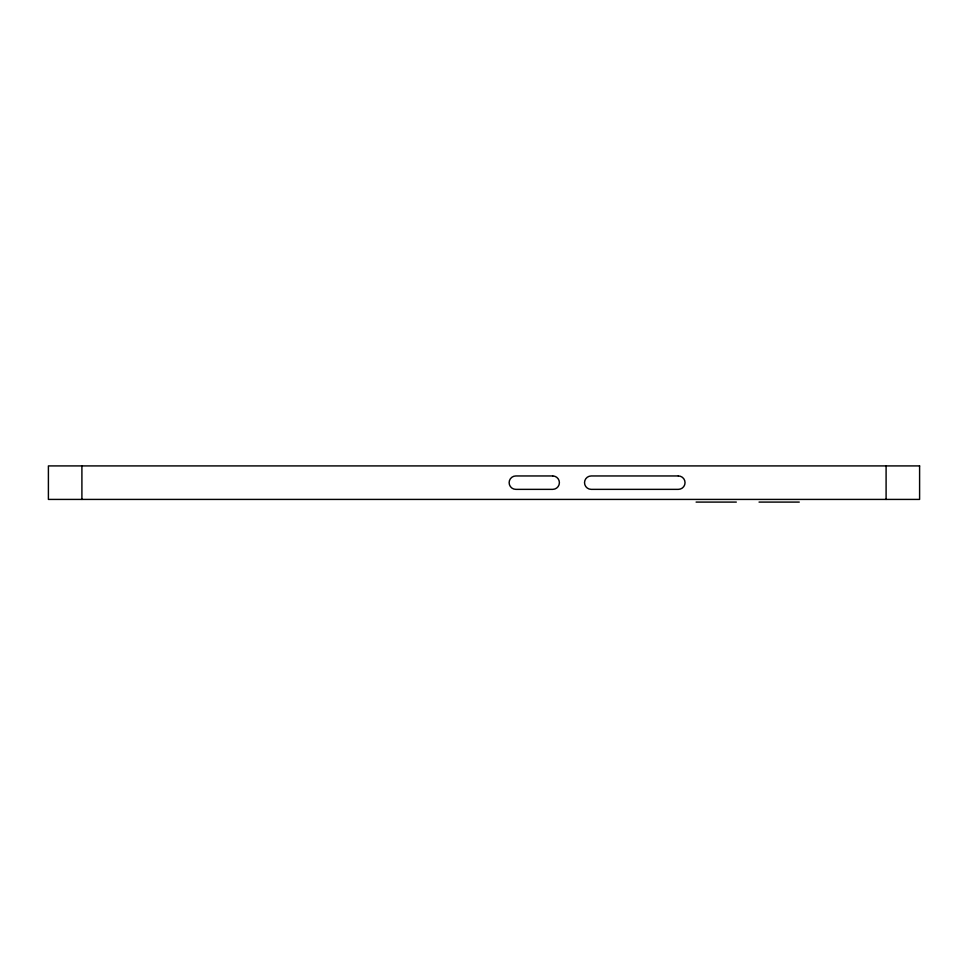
<?xml version="1.0" encoding="UTF-8"?>
<svg xmlns="http://www.w3.org/2000/svg" width="968" height="968" viewBox="0 0 968 968"><rect width="100%" height="100%" fill="white"/><g stroke="black" fill="none" stroke-linecap="round" stroke-linejoin="round"><path stroke-width="1.45" d="M696.101 502.089L736.309 502.089M759.045 502.089L799.253 502.089M886.095 465.911L886.095 499.415M81.905 465.911L81.905 499.415M919.6 465.911L48.4 465.911L48.4 499.415L919.6 499.415L919.6 465.911M552.692 475.954L515.835 475.954A6.703 6.703 0 0 0 509.132 482.657A6.703 6.703 0 0 0 515.835 489.36L552.692 489.36A6.703 6.703 0 0 0 559.395 482.657A6.703 6.703 0 0 0 552.692 475.954M678.35 475.954L591.23 475.954A6.703 6.703 0 0 0 584.527 482.657A6.703 6.703 0 0 0 591.23 489.36L678.35 489.36A6.703 6.703 0 0 0 685.041 482.657A6.703 6.703 0 0 0 678.35 475.954"/></g></svg>
